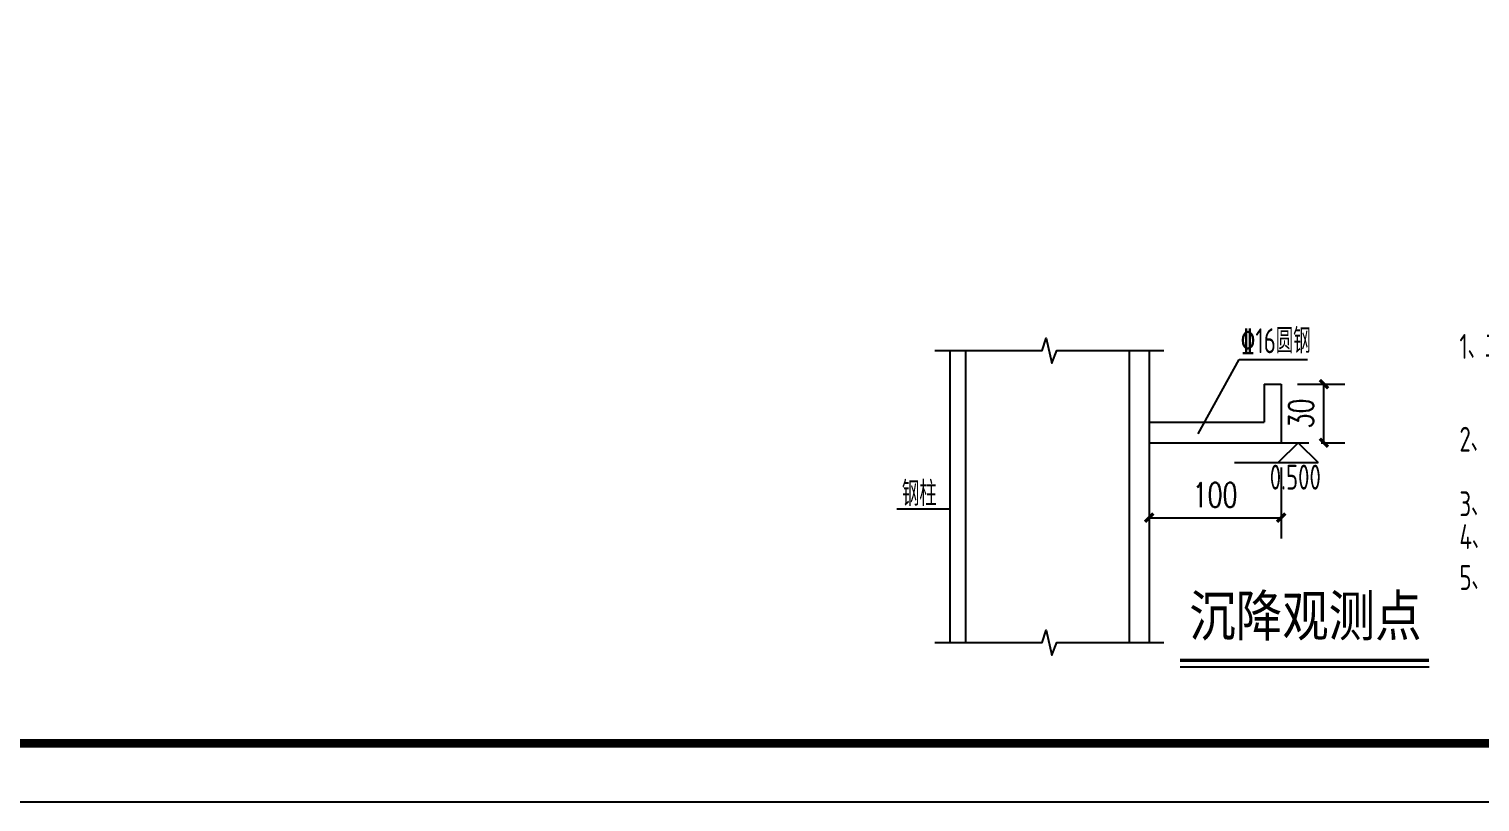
# Model space of a CAD drawing. Extents: x -33967 to 1773478, y -1022458 to -784650.
# Drawn here: x 296013 to 331001, y -1022458 to -1003809 of the extents above; entities that cross this region are included whole.
import ezdxf
from ezdxf.enums import TextEntityAlignment as Align

# ---------------------------------------------------------------- set-up
doc = ezdxf.new("R2010")
doc.units = 0
doc.header["$LTSCALE"] = 1000
doc.header["$MEASUREMENT"] = 0
for name, color, linetype in [('11', 3, 'Continuous'), ('AXIS', 3, 'Continuous'), ('PUB_DIM', 3, 'Continuous'), ('PUB_TITLE', 4, 'Continuous'), ('TEXT', 7, 'Continuous'), ('THICK', 6, 'Continuous'), ('THIN', 7, 'Continuous'), ('轴线__尺寸数字', 253, 'Continuous')]:
    doc.layers.add(name, color=color, linetype=linetype)
doc.styles.add('_TCH_DIM_T3', font='SIMPLEX', dxfattribs={"width": 0.705882, "bigfont": 'GBCBIG'})
doc.styles.add('TSSD_Norm', font='tssdeng.shx', dxfattribs={"bigfont": 'hztxt.shx'})
doc.styles.add('TSSD_Rein', font='Tssdeng.shx', dxfattribs={"width": 0.7, "bigfont": 'hztxt.shx'})
doc.dimstyles.new('TCH-200-5', dxfattribs={"dimtxt": 595, "dimasz": 200, "dimexe": 500, "dimexo": 600, "dimgap": 252.5, "dimtad": 1, "dimdec": 0, "dimlfac": 0.2, "dimzin": 0, "dimdsep": 46, "dimtxsty": '_TCH_DIM_T3', "dimblk": 'ARCHTICK', "dimcen": 0.09, "dimclrd": 124, "dimclre": 124, "dimclrt": 7, "dimazin": 2, "dimtfac": 1, "dimtdec": 0, "dimtix": 1, "dimtmove": 2, "dimatfit": 3, "dimfxl": 1, "dimtolj": 1, "dimtzin": 0, "dimarcsym": 0})

# ---------------------------------------------------------------- blocks, each defined once
blk = doc.blocks.new('_ArchTick')
at = {"color": 0, "linetype": 'ByBlock', "const_width": 0.4}
blk.add_lwpolyline([(-0.5, -0.5), (0.5, 0.5)], dxfattribs=at)
blk = doc.blocks.new('*D1683')
at = {"layer": 'AXIS', "color": 124, "lineweight": -2, "transparency": 16777216}
for p, q in [((323021, -1014391), (323021, -1016099)), ((326206, -1014391), (326206, -1016099)), ((323021, -1015599), (326206, -1015599))]:
    blk.add_line(p, q, dxfattribs=at)
at = {"layer": 'Defpoints', "color": 0, "transparency": 16777216}
for p in [(323021, -1013791), (326206, -1013791), (326206, -1015599)]:
    blk.add_point(p, dxfattribs=at)
at = {"layer": 'AXIS', "color": 124, "lineweight": -2, "transparency": 16777216, "xscale": 200, "yscale": 200, "zscale": 200, "rotation": 180}
blk.add_blockref('_ArchTick', (323021, -1015599), dxfattribs=at)
at = {"layer": 'AXIS', "color": 124, "lineweight": -2, "transparency": 16777216, "xscale": 200, "yscale": 200, "zscale": 200}
blk.add_blockref('_ArchTick', (326206, -1015599), dxfattribs=at)
at = {"layer": 'AXIS', "color": 7, "transparency": 16777216, "insert": (324614, -1015049), "char_height": 595, "attachment_point": 5, "style": '_TCH_DIM_T3'}
blk.add_mtext('\\A1;100', dxfattribs=at)
blk = doc.blocks.new('*D1684')
at = {"layer": 'AXIS', "color": 124, "lineweight": -2, "transparency": 16777216}
for p, q in [((326600, -1012377), (327738, -1012377)), ((327238, -1013791), (327238, -1012377)), ((327171, -1013791), (327738, -1013791))]:
    blk.add_line(p, q, dxfattribs=at)
at = {"layer": 'Defpoints', "color": 0, "transparency": 16777216}
for p in [(326000, -1012377), (327238, -1012377), (326571, -1013791)]:
    blk.add_point(p, dxfattribs=at)
at = {"layer": 'AXIS', "color": 124, "lineweight": -2, "transparency": 16777216, "xscale": 200, "yscale": 200, "zscale": 200}
for p, rotation in [((327238, -1012377), 90), ((327238, -1013791), 270)]:
    blk.add_blockref('_ArchTick', p, dxfattribs=dict(at, rotation=rotation))
at = {"layer": 'AXIS', "color": 7, "transparency": 16777216, "insert": (326688, -1013084), "char_height": 595, "attachment_point": 5, "rotation": 90, "style": '_TCH_DIM_T3'}
blk.add_mtext('\\A1;30', dxfattribs=at)

msp = doc.modelspace()

# ---------------------------------------------------------------- linework, layer by layer
msp.add_line((326206.4, -1013790.7), (326874.3, -1013790.7))
at = {"layer": '11', "color": 2}
for p, q in [((318216.9, -1011569.4), (318216.9, -1013324.4)), ((318591.1, -1011569.4), (318591.1, -1013324.4)), ((322544.6, -1011569.4), (322544.6, -1015898.6)), ((323020.8, -1011569.4), (323020.8, -1015898.6)), ((325792.7, -1012377.3), (325792.7, -1013294.3)), ((325792.7, -1012377.3), (326206.4, -1012377.3)), ((326206.4, -1012377.3), (326206.4, -1013790.7)), ((318216.9, -1013140.9), (318216.9, -1018613.4)), ((318591.1, -1013140.9), (318591.1, -1018613.4)), ((322544.6, -1013140.9), (322544.6, -1018613.4)), ((323020.8, -1013140.9), (323020.8, -1018613.4)), ((323020.8, -1013294.3), (325792.7, -1013294.3)), ((323020.8, -1013790.7), (326206.4, -1013790.7))]:
    msp.add_line(p, q, dxfattribs=at)
at = {"layer": 'PUB_DIM'}
for p, q in [((326616.7, -1013790.7), (326136.7, -1014270.7)), ((326616.7, -1013790.7), (327096.7, -1014270.7)), ((325084.7, -1014270.7), (327096.7, -1014270.7))]:
    msp.add_line(p, q, dxfattribs=at)
for points in [[(317856.9, -1011569.4), (318216.9, -1011569.4), (320441.3, -1011569.4), (320537.3, -1011269.4), (320679.3, -1011868.6), (320796.5, -1011569.4), (323020.8, -1011569.4), (323380.8, -1011569.4)], [(317856.9, -1018613.4), (318216.9, -1018613.4), (320441.3, -1018613.4), (320537.3, -1018313.4), (320679.3, -1018912.6), (320796.5, -1018613.4), (323020.8, -1018613.4), (323380.8, -1018613.4)]]:
    msp.add_lwpolyline(points, dxfattribs=at)
at = {"layer": 'PUB_TITLE'}
msp.add_lwpolyline([(260253.9, -1022458.4), (379053.9, -1022458.4), (379053.9, -938458.4), (260253.9, -938458.4)], close=True, dxfattribs=at)
at = {"layer": 'PUB_TITLE', "const_width": 212.1}
msp.add_lwpolyline([(263074.3, -1021044.2), (263074.3, -939872.6), (377053.9, -939872.6), (377053.9, -1021044.2)], close=True, dxfattribs=at)
at = {"layer": 'THICK', "const_width": 80}
msp.add_lwpolyline([(323767.1, -1019037.9), (329772.7, -1019037.9)], dxfattribs=at)
at = {"layer": 'THIN'}
msp.add_lwpolyline([(323767.1, -1019197.9), (329772.7, -1019197.9)], dxfattribs=at)
at = {"layer": '轴线__尺寸数字', "color": 3}
for p, q in [((324207.7, -1013577.7), (325196.7, -1011783.8)), ((325196.7, -1011783.8), (326844.7, -1011783.8)), ((318216.9, -1015393.5), (316938.3, -1015393.5))]:
    msp.add_line(p, q, dxfattribs=at)

# ---------------------------------------------------------------- texts
at = {"layer": 'PUB_DIM', "style": 'TSSD_Rein', "width": 0.7}
msp.add_text('0.500', height=600, dxfattribs=at).set_placement((327163.5, -1014921.6), align=Align.RIGHT)
at = {"layer": 'TEXT', "width": 0.7}
for s, style, p in [('\x8416圆钢', 'TSSD_Rein', (325226.5, -1011631.8)), ('钢柱', 'TSSD_Rein', (317061.4, -1015318.3)), ('5、图中标   为沉降观测点，共14处。', 'TSSD_Norm', (330505.6, -1017343.2))]:
    msp.add_text(s, height=600, dxfattribs=dict(at, style=style)).set_placement(p)
at = {"layer": 'TEXT', "style": 'TSSD_Norm', "width": 0.7}
for s, p in [('1、工业厂房沉降观测总次数，不应少于5次。', (330505.6, -1011948.1)), ('2、观测成果应及时提交设计单位。若发现沉降异常，', (330505.6, -1014186.2)), ('3、柱间沉降差：0.002L\x8e0\x8f。其中L\x8e0\x8f是指相邻柱两测点间的距离。', (330505.6, -1015743.9)), ('4、沉降量：50mm。', (330505.6, -1016535.9))]:
    msp.add_text(s, height=600, dxfattribs=at).set_placement(p, align=Align.BOTTOM_LEFT)
at = {"layer": 'TEXT', "style": 'TSSD_Norm'}
msp.add_text('沉降观测点', height=1120, dxfattribs=at).set_placement((323991.1, -1018900.1), align=Align.BOTTOM_LEFT)

# ---------------------------------------------------------------- dimensions: what is measured, and where the dimension line sits
at = {"layer": 'AXIS'}
dim = msp.add_linear_dim(base=(327238, -1012377.3), p1=(326571.3, -1013790.7), p2=(325999.5, -1012377.3), angle=90, text='30', dimstyle='TCH-200-5', dxfattribs=at)
dim.commit()
dim.dimension.update_dxf_attribs({"geometry": '*D1684', "text_midpoint": (326688, -1013084)})
dim = msp.add_linear_dim(base=(326206.4, -1015598.9), p1=(323020.8, -1013790.7), p2=(326206.4, -1013790.7), text='100', dimstyle='TCH-200-5', dxfattribs=at)
dim.commit()
dim.dimension.update_dxf_attribs({"geometry": '*D1683', "text_midpoint": (324613.6, -1015048.9)})

doc.saveas('drawing.dxf')
